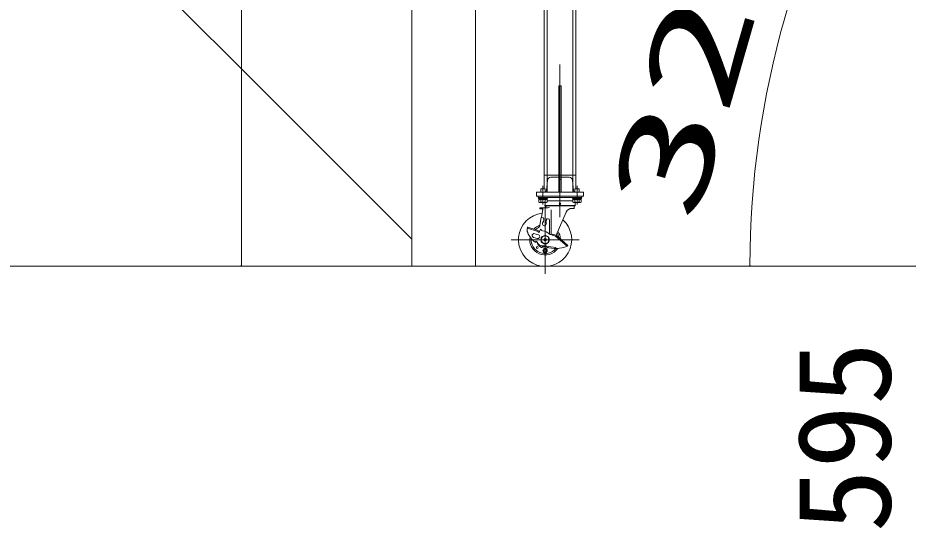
# Model space of a CAD drawing. Units: millimetres, scale not verified. Extents: x -52572 to 20616, y -26431 to 14081.
# Drawn here: x -5141 to -3050, y -5867 to -4669 of the extents above; entities that cross this region are included whole.
import ezdxf
from ezdxf.enums import TextEntityAlignment as Align

# ---------------------------------------------------------------- set-up
doc = ezdxf.new("R2010")
doc.units = ezdxf.units.MM
doc.header["$LTSCALE"] = 100
doc.layers.add('F-E_0', color=7, linetype='Continuous', lineweight=18)
doc.styles.add('ＭＳ ゴシック', font='')
doc.styles.get('ＭＳ ゴシック').set_extended_font_data('MS Gothic')

# ---------------------------------------------------------------- blocks, each defined once
blk = doc.blocks.new('_OPEN')
at = {"layer": 'F-E_0'}
blk.add_line((0, 0), (-1, 0), dxfattribs=at)
blk.add_lwpolyline([(-1, 0.17), (0, 0), (-1, -0.17)], dxfattribs=at)

msp = doc.modelspace()

# ---------------------------------------------------------------- linework, layer by layer
at = {"layer": 'F-E_0'}
for p, q in [((-4616.4, -5249.8), (-4616.4, -3654.8)), ((-4216.4, -3652.3), (-4216.4, -5252.3)), ((-4066.4, -3652.3), (-4066.4, -5252.3)), ((-3905.6, -4138.3), (-3905.6, -5070.3)), ((-3830.6, -4138.3), (-3830.6, -5070.3)), ((-3898.6, -4178.3), (-3898.6, -5078.3)), ((-3837.6, -4178.3), (-3837.6, -5078.3)), ((-3868.1, -4778.3), (-3868.1, -5137.3)), ((-3871.1, -4828.3), (-3871.1, -5078.3)), ((-3871.1, -4828.3), (-3865.1, -4828.3)), ((-3865.1, -4828.3), (-3865.1, -5078.3)), ((-3905.6, -5038.3), (-3830.6, -5038.3)), ((-3897.7, -5050.6), (-3899.8, -5074.7)), ((-3889.7, -5043.3), (-3846.5, -5043.3)), ((-3871.1, -5048.3), (-3865.1, -5048.3)), ((-3838.5, -5050.6), (-3836.4, -5074.7)), ((-3923.1, -5078.3), (-3813.1, -5078.3)), ((-3923.1, -5078.3), (-3923.1, -5087.3)), ((-3903.1, -5070.3), (-3913.1, -5070.3)), ((-3913.1, -5078.3), (-3913.1, -5070.3)), ((-3908.1, -5107.3), (-3908.1, -5063.3)), ((-3903.1, -5078.3), (-3903.1, -5070.3)), ((-3823.1, -5070.3), (-3833.1, -5070.3)), ((-3833.1, -5078.3), (-3833.1, -5070.3)), ((-3828.1, -5107.3), (-3828.1, -5063.3)), ((-3823.1, -5078.3), (-3823.1, -5070.3)), ((-3813.1, -5078.3), (-3813.1, -5087.3)), ((-3923.1, -5087.3), (-3813.1, -5087.3)), ((-3919.1, -5090.5), (-3919.1, -5087.3)), ((-3919.1, -5090.8), (-3817.1, -5090.8)), ((-3918.6, -5090.8), (-3918.6, -5092.8)), ((-3918.6, -5092.8), (-3897.6, -5092.8)), ((-3917.9, -5101.6), (-3917.9, -5092.8)), ((-3898.3, -5095.3), (-3917.9, -5095.3)), ((-3917.9, -5101.6), (-3916.6, -5102.3)), ((-3913, -5101.6), (-3913, -5095.3)), ((-3910.6, -5095.3), (-3908.1, -5092.8)), ((-3908.1, -5095.3), (-3905.6, -5092.8)), ((-3903.2, -5101.6), (-3903.2, -5095.3)), ((-3898.3, -5101.6), (-3899.6, -5102.3)), ((-3898.3, -5101.6), (-3898.3, -5092.8)), ((-3837.9, -5098.5), (-3898.3, -5098.5)), ((-3897.6, -5090.8), (-3897.6, -5092.8)), ((-3838.6, -5090.8), (-3838.6, -5092.8)), ((-3838.6, -5092.8), (-3817.6, -5092.8)), ((-3837.9, -5101.6), (-3837.9, -5092.8)), ((-3818.3, -5095.3), (-3837.9, -5095.3)), ((-3837.9, -5101.6), (-3836.6, -5102.3)), ((-3833, -5101.6), (-3833, -5095.3)), ((-3830.6, -5095.3), (-3828.1, -5092.8)), ((-3828.1, -5095.3), (-3825.6, -5092.8)), ((-3823.2, -5101.6), (-3823.2, -5095.3)), ((-3818.3, -5101.6), (-3819.6, -5102.3)), ((-3818.3, -5101.6), (-3818.3, -5092.8)), ((-3817.6, -5090.8), (-3817.6, -5092.8)), ((-3817.1, -5090.5), (-3817.1, -5087.3)), ((-3899.6, -5102.3), (-3916.6, -5102.3)), ((-3915.1, -5114.8), (-3896.6, -5114.8)), ((-3908.1, -5118.4), (-3911.9, -5138.1)), ((-3904.1, -5109.7), (-3832.1, -5109.7)), ((-3904.1, -5109.7), (-3903.6, -5110.2)), ((-3903.6, -5110.2), (-3832.6, -5110.2)), ((-3903.3, -5102.5), (-3903.3, -5108)), ((-3903.1, -5110.2), (-3903.1, -5269.8)), ((-3900.6, -5111.8), (-3900.6, -5110.2)), ((-3889.1, -5119.6), (-3889.1, -5178)), ((-3840.1, -5116.3), (-3835.1, -5116.3)), ((-3819.6, -5102.3), (-3836.6, -5102.3)), ((-3835.1, -5110.2), (-3835.1, -5116.3)), ((-3832.8, -5102.5), (-3832.8, -5108)), ((-3832.1, -5109.7), (-3832.6, -5110.2)), ((-3916.4, -5160.1), (-3912.3, -5138)), ((-3912.3, -5138), (-3907.4, -5138.9)), ((-3905.8, -5141.3), (-3907.1, -5148.6)), ((-3899.9, -5142.4), (-3901.2, -5149.7)), ((-3894.7, -5141.3), (-3897.6, -5140.8)), ((-3893.1, -5143.2), (-3893.1, -5176.7)), ((-3876.9, -5179.6), (-3853.9, -5125.5)), ((-3944.7, -5162.8), (-3920, -5170.9)), ((-3943.9, -5160.3), (-3944.3, -5161.5)), ((-3943.9, -5160.3), (-3919.2, -5168.4)), ((-3909.3, -5151.7), (-3908.6, -5148.3)), ((-3908.6, -5148.3), (-3907.1, -5148.6)), ((-3899.8, -5149.9), (-3901.2, -5149.7)), ((-3900.4, -5153.4), (-3899.8, -5149.9)), ((-3930.2, -5184.4), (-3921.7, -5187.2)), ((-3927.4, -5175.8), (-3918.9, -5178.6)), ((-3919.2, -5168.4), (-3920, -5170.9)), ((-3914, -5165.2), (-3915.9, -5170.9)), ((-3914, -5165.2), (-3913, -5165.6)), ((-3911.2, -5183.5), (-3904.5, -5179.7)), ((-3909.3, -5168.8), (-3904.3, -5169.8)), ((-3901.7, -5179.7), (-3895, -5183.5)), ((-3888.5, -5177.8), (-3886.2, -5178.5)), ((-3885.6, -5176.7), (-3886.4, -5179.1)), ((-3886.4, -5179.1), (-3878.9, -5181.6)), ((-3885.6, -5176.7), (-3878.1, -5179.1)), ((-3877.9, -5182.2), (-3851.4, -5205.3)), ((-3876.2, -5180.2), (-3849.6, -5203.4)), ((-3872.3, -5183.6), (-3874, -5185.6)), ((-3983.1, -5189.8), (-3823.1, -5189.8)), ((-3925.8, -5195.5), (-3923.8, -5193.7)), ((-3923.8, -5193.7), (-3921.1, -5196.8)), ((-3912.6, -5193.7), (-3912.6, -5186)), ((-3904.5, -5200), (-3911.2, -5196.1)), ((-3906.7, -5204.4), (-3910.6, -5204.4)), ((-3910.6, -5204.4), (-3910.3, -5206.2)), ((-3910.3, -5206.2), (-3906.7, -5206)), ((-3906.7, -5204.4), (-3902.5, -5205.2)), ((-3906.7, -5206), (-3902.6, -5206.7)), ((-3902.5, -5205.2), (-3902.6, -5206.7)), ((-3895, -5196.1), (-3901.7, -5200)), ((-3900.5, -5204.3), (-3900.6, -5206.9)), ((-3893.6, -5186), (-3893.6, -5193.7)), ((-3849.6, -5203.4), (-3851.4, -5205.3)), ((-3877.9, -5210.5), (-3877.8, -5207.9)), ((-6136.8, -5252.3), (-3421.5, -5252.3))]:
    msp.add_line(p, q, dxfattribs=at)
at = {"layer": 'F-E_0', "color": 4, "lineweight": 9}
msp.add_line((-13238, -5252.3), (10362, -5252.3), dxfattribs=at)
at = {"layer": 'F-E_0', "color": 3}
msp.add_lwpolyline([(-6153.1, -5252.3), (-5153.1, -4252.3), (-4216.4, -5189)], dxfattribs=at)
at = {"layer": 'F-E_0'}
msp.add_lwpolyline([(-3915.1, -5114.8), (-3915.1, -5117.8), (-3909.9, -5117.8)], dxfattribs=at)
for centre, radius in [((-3868.1, -5105.7), 2), ((-3903.1, -5189.8), 9), ((-3921.5, -5208.2), 2), ((-3903.1, -5189.8), 3), ((-3903.1, -5189.8), 2), ((-3903.1, -5215.8), 5), ((-3903.1, -5215.8), 3.2)]:
    msp.add_circle(centre, radius, dxfattribs=at)
for centre, radius, start, end in [((-1305.7, -5252.3), 2116.4, 148.0677, 179.9323), ((-3889.7, -5051.3), 8, 90, 175), ((-3846.5, -5051.3), 8, 5, 90), ((-3903.8, -5074.3), 4, 270, 355), ((-3832.4, -5074.3), 4, 185, 270), ((-3915.5, -5098), 4.34, 270, 304.3843), ((-3908.1, -5086.1), 16.2, 252.412, 287.5879), ((-3900.7, -5098), 4.34, 235.6157, 270), ((-3835.5, -5098), 4.34, 270, 304.3843), ((-3828.1, -5086.1), 16.2, 252.412, 287.5879), ((-3820.7, -5098), 4.34, 235.6157, 270), ((-3911.1, -5117.8), 3, 349.2139, 90), ((-3909.9, -5119.3), 1.5, 349.2139, 90), ((-3905.8, -5108), 2.5, 314.428, 0), ((-3903.6, -5111.8), 3, 270, 0), ((-3899.3, -5102.5), 4, 177.1341, 180), ((-3896.6, -5109.8), 5, 270, 317.7633), ((-3840.1, -5131.3), 15, 90, 157.0085), ((-3836.8, -5102.5), 4, 0, 2.8659), ((-3830.3, -5108), 2.5, 180, 225.572), ((-3903.1, -5189.8), 62.5, 96.2772, 48.2264), ((-3907.8, -5140.9), 2, 349.5, 79.5), ((-3897.9, -5142.7), 2, 79.5131, 169.5131), ((-3895.1, -5143.2), 2, 0, 79.5131), ((-3928.2, -5166.8), 17, 161.907, 202.0262), ((-3903.1, -5189.8), 36, 110.4298, 136.6645), ((-3903.1, -5189.8), 32.6, 114.0816, 133.8125), ((-3904.8, -5152.6), 4.5, 169.5066, 349.5065), ((-3896.7, -5154.1), 51, 202.0262, 234.3506), ((-3903.1, -5189.8), 36, 169.4639, 325.3068), ((-3928.8, -5180.1), 4.5, 71.907, 251.9071), ((-3920.3, -5182.9), 4.5, 251.9071, 71.907), ((-3917.8, -5170.3), 2, 161.907, 341.9071), ((-3913.3, -5166.5), 1, 18.777, 71.907), ((-3903.1, -5189.8), 10.2, 142.0542, 157.9458), ((-3908.6, -5164.9), 4, 198.7769, 259.6009), ((-3903.1, -5189.8), 10.2, 82.0542, 97.9458), ((-3906.4, -5181.4), 11.8, 58.3173, 79.601), ((-3923.9, -5209.8), 45.2, 46.4769, 58.3173), ((-3903.1, -5189.8), 10.2, 22.0542, 37.9458), ((-3890.1, -5174.1), 4, 226.4769, 293.3167), ((-3879.9, -5184.4), 3, 48.9071, 71.907), ((-3879.9, -5184.4), 5.6, 48.9071, 71.907), ((-3903.1, -5189.8), 32.6, 8.8091, 28.8913), ((-3903.1, -5189.8), 36, 2.7513, 33.0236), ((-3903.1, -5189.8), 32.6, 175.0741, 320.721), ((-3926.1, -5195.1), 0.5, 234.3506, 311.9071), ((-3903.1, -5189.8), 20.1, 195.5851, 292.751), ((-3906.7, -5189.7), 16, 206.4408, 235.3546), ((-3911.3, -5196.3), 8, 235.3546, 278.2966), ((-3903.1, -5189.8), 10.2, 202.0542, 217.9458), ((-3905.5, -5235.9), 32, 80.9462, 98.2966), ((-3903.1, -5189.8), 10.2, 262.0542, 277.9458), ((-3878.1, -5138.5), 72, 251.798, 291.8208), ((-3878.1, -5138.5), 69.4, 251.2176, 270.262), ((-3903.1, -5189.8), 10.2, 322.0542, 337.9458)]:
    msp.add_arc(centre, radius, start, end, dxfattribs=at)

# ---------------------------------------------------------------- block references
at = {"layer": 'F-E_0', "xscale": 2.5, "yscale": 2.5}
for p, rotation in [((-4616.4, -5252.3), 270), ((-3422, -5252.3), 269.96616)]:
    msp.add_blockref('_OPEN', p, dxfattribs=dict(at, rotation=rotation))

# ---------------------------------------------------------------- texts
at = {"layer": 'F-E_0', "style": 'ＭＳ ゴシック', "width": 1.75}
msp.add_text('32°', height=219.9, rotation=73.998, dxfattribs=at).set_placement((-3485.3, -5173.5), align=Align.BOTTOM_LEFT)
at = {"layer": 'F-E_0', "style": 'ＭＳ ゴシック'}
msp.add_text('595', height=219.9, rotation=90, dxfattribs=at).set_placement((-3025.7, -5877.3), align=Align.BOTTOM_LEFT)

doc.saveas('drawing.dxf')
